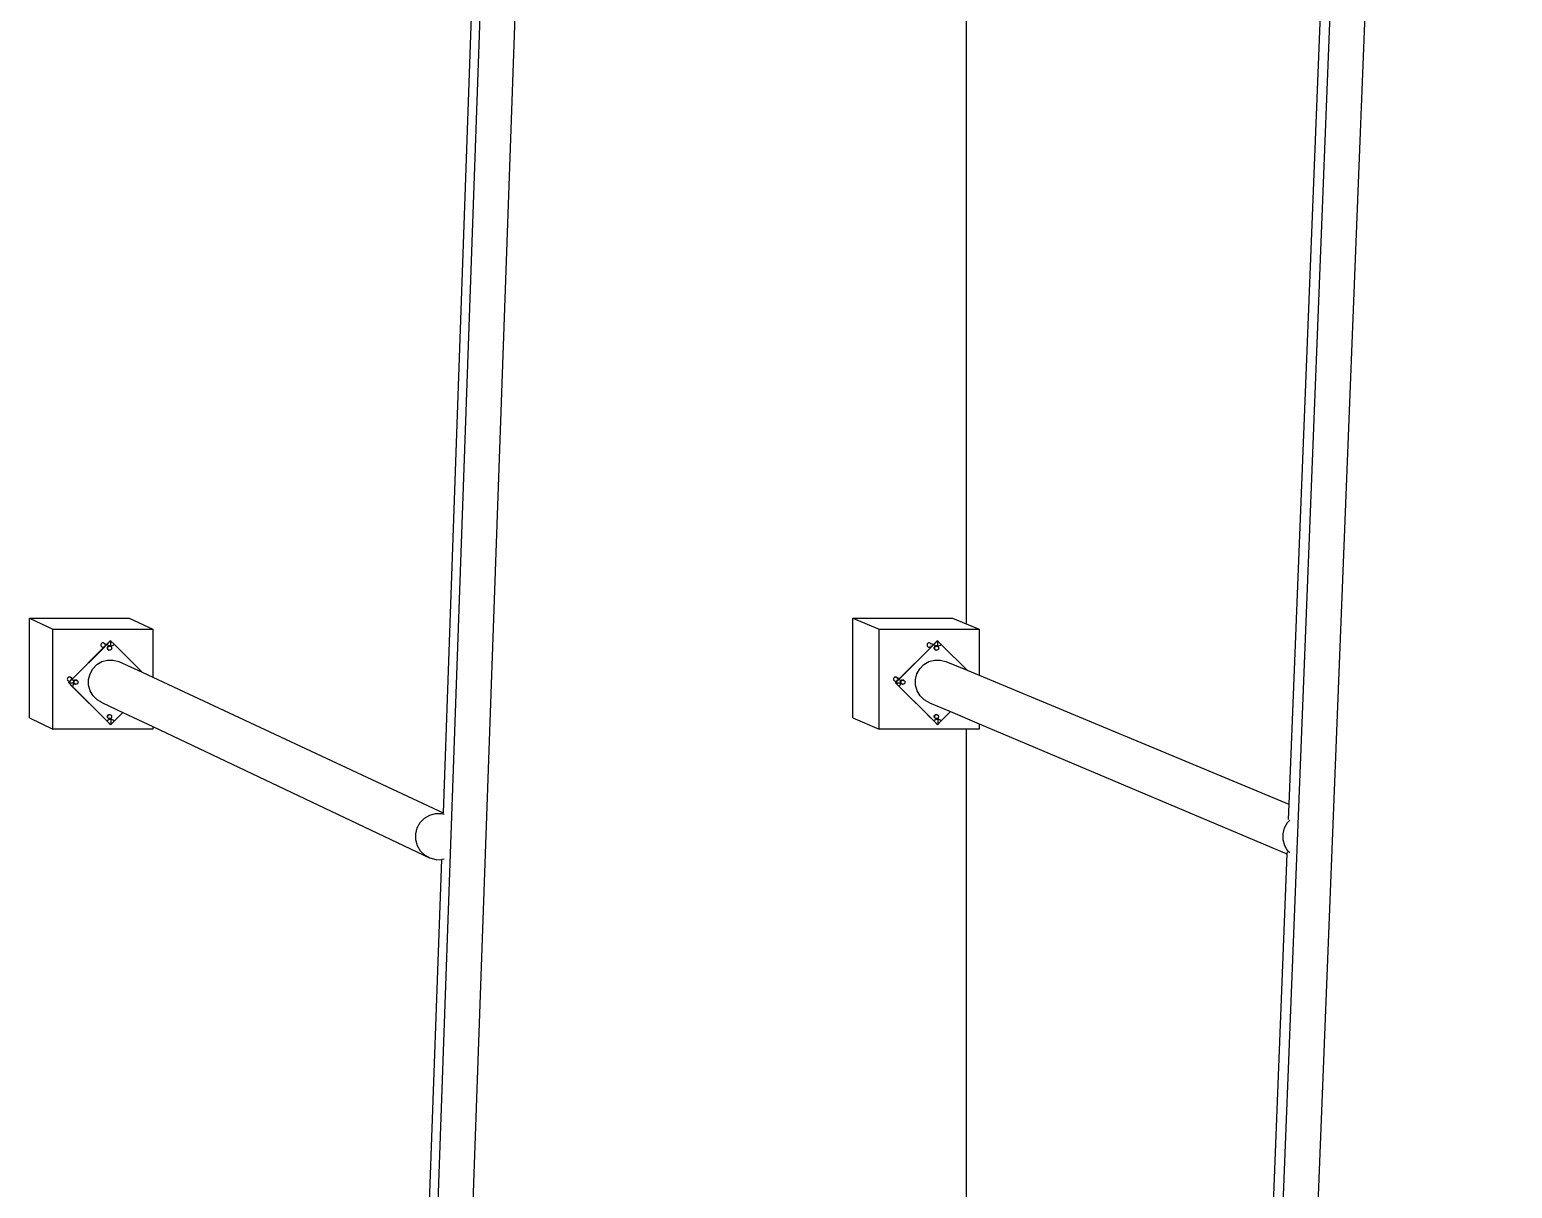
# Model space of a CAD drawing. Extents: x -1616 to 1629, y -1713 to 1708.
# Drawn here: x 1332.1 to 1629.2, y -736.2 to -504 of the extents above; entities that cross this region are included whole.
import ezdxf

# ---------------------------------------------------------------- set-up
doc = ezdxf.new("R2010")
doc.units = 0
doc.header["$MEASUREMENT"] = 0
doc.layers.get('0').update_dxf_attribs({"linetype": 'CONTINUOUS'})

msp = doc.modelspace()

# ---------------------------------------------------------------- linework, layer by layer
for p, q in [((1387.59, -1485.48), (1448.56, 240.58)), ((1553.74, -1485.48), (1622.01, 240.58)), ((1577.43, -1061.96), (1629.18, 240.58)), ((1408.12, -1100.59), (1452.8, 158.03)), ((1519.72, -448.47), (1519.72, -623.07)), ((1592.03, -466.34), (1584.41, -659.2)), ((1421.76, -467.23), (1414.93, -660.94)), ((1332.11, -621.96), (1352.06, -621.96)), ((1332.11, -641.9), (1332.11, -621.96)), ((1332.11, -621.96), (1336.79, -624.14)), ((1352.06, -621.96), (1356.8, -624.14)), ((1497.06, -621.96), (1517, -621.96)), ((1497.06, -641.9), (1497.06, -621.96)), ((1497.06, -621.96), (1502.31, -624.14)), ((1517, -621.96), (1519.72, -623.07)), ((1519.72, -623.07), (1522.33, -624.14)), ((1336.79, -624.14), (1356.8, -624.14)), ((1336.79, -644.16), (1336.79, -624.14)), ((1347.57, -627.18), (1348.31, -626.44)), ((1347.6, -627.2), (1348.33, -626.47)), ((1348.31, -626.44), (1348.33, -626.47)), ((1348.31, -626.44), (1348.34, -626.46)), ((1348.33, -626.47), (1348.34, -626.46)), ((1348.34, -626.46), (1349.08, -627.2)), ((1348.34, -626.46), (1348.34, -627.5)), ((1356.8, -624.14), (1356.8, -633.78)), ((1502.31, -624.14), (1522.33, -624.14)), ((1502.31, -644.16), (1502.31, -624.14)), ((1513.25, -627.18), (1513.99, -626.44)), ((1513.28, -627.2), (1514.01, -626.47)), ((1513.99, -626.44), (1514.01, -626.47)), ((1513.99, -626.44), (1514.02, -626.46)), ((1514.01, -626.47), (1514.02, -626.46)), ((1514.02, -626.46), (1514.76, -627.2)), ((1514.02, -626.46), (1514.02, -627.5)), ((1522.33, -624.14), (1522.33, -633.37)), ((1340.74, -634.01), (1346.92, -627.83)), ((1340.78, -634.02), (1346.95, -627.85)), ((1346.39, -627.21), (1346.38, -627.32)), ((1346.38, -627.32), (1346.39, -627.42)), ((1346.43, -627.11), (1346.39, -627.21)), ((1346.39, -627.42), (1346.43, -627.52)), ((1346.5, -627.02), (1346.43, -627.11)), ((1346.43, -627.52), (1346.5, -627.61)), ((1346.59, -626.96), (1346.5, -627.02)), ((1346.5, -627.61), (1346.59, -627.68)), ((1346.69, -626.91), (1346.59, -626.96)), ((1346.59, -627.68), (1346.69, -627.72)), ((1346.59, -627.68), (1346.92, -627.83)), ((1346.8, -626.9), (1346.69, -626.91)), ((1346.69, -627.72), (1346.8, -627.73)), ((1346.9, -626.91), (1346.8, -626.9)), ((1346.8, -627.73), (1346.9, -627.72)), ((1347, -626.96), (1346.9, -626.91)), ((1346.9, -627.72), (1346.97, -627.69)), ((1346.92, -627.83), (1347.54, -627.21)), ((1346.92, -627.83), (1346.95, -627.85)), ((1346.95, -627.85), (1347.58, -627.22)), ((1347.09, -627.02), (1347, -626.96)), ((1347, -626.96), (1347.54, -627.21)), ((1347.06, -627.63), (1347.09, -627.61)), ((1347.16, -627.11), (1347.09, -627.02)), ((1347.09, -627.61), (1347.16, -627.52)), ((1347.2, -627.21), (1347.16, -627.11)), ((1347.16, -627.52), (1347.18, -627.46)), ((1347.2, -627.24), (1347.2, -627.21)), ((1347.54, -627.21), (1347.57, -627.18)), ((1347.54, -627.21), (1347.58, -627.22)), ((1347.57, -627.18), (1347.59, -627.21)), ((1347.57, -627.18), (1347.6, -627.2)), ((1347.58, -627.22), (1347.59, -627.21)), ((1347.59, -627.21), (1347.6, -627.2)), ((1347.6, -627.2), (1347.82, -627.37)), ((1347.67, -627.8), (1347.65, -627.91)), ((1347.65, -627.91), (1347.67, -628.02)), ((1347.68, -627.81), (1347.66, -627.92)), ((1347.66, -627.92), (1347.68, -628.03)), ((1347.71, -627.7), (1347.67, -627.8)), ((1347.67, -628.02), (1347.71, -628.12)), ((1347.72, -627.71), (1347.68, -627.81)), ((1347.68, -627.92), (1347.69, -627.82)), ((1347.69, -628.02), (1347.68, -627.92)), ((1347.68, -628.03), (1347.72, -628.13)), ((1347.69, -627.82), (1347.73, -627.72)), ((1347.73, -628.12), (1347.69, -628.02)), ((1347.77, -627.61), (1347.71, -627.7)), ((1347.71, -628.12), (1347.77, -628.2)), ((1347.78, -627.62), (1347.72, -627.71)), ((1347.72, -628.13), (1347.78, -628.2)), ((1347.73, -627.72), (1347.79, -627.63)), ((1347.79, -628.19), (1347.73, -628.12)), ((1347.74, -627.95), (1347.76, -627.85)), ((1347.76, -628.05), (1347.74, -627.95)), ((1347.76, -627.85), (1347.8, -627.75)), ((1347.8, -628.15), (1347.76, -628.05)), ((1347.86, -627.55), (1347.77, -627.61)), ((1347.79, -628.19), (1347.77, -628.2)), ((1347.78, -628.2), (1347.78, -628.21)), ((1347.78, -628.21), (1347.87, -628.28)), ((1347.78, -628.21), (1347.78, -628.21)), ((1347.79, -627.63), (1347.88, -627.57)), ((1347.79, -627.63), (1347.85, -627.69)), ((1347.79, -628.2), (1347.79, -628.19)), ((1347.88, -628.27), (1347.79, -628.2)), ((1347.8, -627.75), (1347.85, -627.69)), ((1347.86, -628.23), (1347.8, -628.15)), ((1347.82, -627.37), (1348.07, -627.47)), ((1347.85, -627.69), (1347.86, -627.67)), ((1347.96, -627.51), (1347.86, -627.55)), ((1347.86, -627.67), (1347.94, -627.6)), ((1347.93, -628.29), (1347.86, -628.23)), ((1347.87, -628.28), (1347.97, -628.32)), ((1347.88, -627.57), (1347.97, -627.53)), ((1347.88, -628.27), (1347.94, -628.3)), ((1347.93, -628.29), (1347.88, -628.27)), ((1347.94, -628.3), (1347.93, -628.29)), ((1347.94, -627.6), (1348.04, -627.56)), ((1348.04, -628.34), (1347.94, -628.3)), ((1348.07, -627.49), (1347.96, -627.51)), ((1347.97, -627.53), (1348.08, -627.52)), ((1347.97, -628.32), (1348.01, -628.33)), ((1348.04, -627.56), (1348.14, -627.55)), ((1348.14, -628.35), (1348.04, -628.34)), ((1348.07, -627.47), (1348.34, -627.51)), ((1348.18, -627.51), (1348.07, -627.49)), ((1348.08, -627.52), (1348.18, -627.53)), ((1348.14, -627.55), (1348.25, -627.56)), ((1348.25, -628.34), (1348.14, -628.35)), ((1348.28, -627.55), (1348.18, -627.51)), ((1348.18, -627.53), (1348.28, -627.57)), ((1348.25, -627.56), (1348.29, -627.58)), ((1348.35, -628.3), (1348.25, -628.34)), ((1348.35, -627.6), (1348.28, -627.55)), ((1348.28, -627.57), (1348.29, -627.58)), ((1348.28, -627.57), (1348.35, -627.6)), ((1348.29, -627.58), (1348.35, -627.6)), ((1348.34, -627.51), (1348.61, -627.47)), ((1348.36, -627.61), (1348.35, -627.6)), ((1348.43, -628.23), (1348.35, -628.3)), ((1348.36, -627.61), (1348.43, -627.67)), ((1348.43, -627.67), (1348.49, -627.75)), ((1348.49, -628.15), (1348.43, -628.23)), ((1348.49, -627.75), (1348.53, -627.85)), ((1348.53, -628.05), (1348.49, -628.15)), ((1348.53, -627.85), (1348.55, -627.95)), ((1348.55, -627.95), (1348.53, -628.05)), ((1348.61, -627.47), (1348.86, -627.37)), ((1348.86, -627.37), (1349.08, -627.2)), ((1349.08, -627.2), (1354.67, -632.79)), ((1506.39, -634.04), (1512.57, -627.86)), ((1506.43, -634.05), (1512.6, -627.88)), ((1511.92, -627.21), (1511.91, -627.32)), ((1511.91, -627.32), (1511.92, -627.42)), ((1511.96, -627.11), (1511.92, -627.21)), ((1511.92, -627.42), (1511.96, -627.52)), ((1512.03, -627.02), (1511.96, -627.11)), ((1511.96, -627.52), (1512.03, -627.61)), ((1512.11, -626.96), (1512.03, -627.02)), ((1512.03, -627.61), (1512.11, -627.68)), ((1512.21, -626.91), (1512.11, -626.96)), ((1512.11, -627.68), (1512.21, -627.72)), ((1512.32, -626.9), (1512.21, -626.91)), ((1512.21, -627.72), (1512.32, -627.73)), ((1512.21, -627.72), (1512.57, -627.86)), ((1512.43, -626.91), (1512.32, -626.9)), ((1512.32, -627.73), (1512.43, -627.72)), ((1512.53, -626.96), (1512.43, -626.91)), ((1512.43, -627.72), (1512.53, -627.68)), ((1512.62, -627.02), (1512.53, -626.96)), ((1512.53, -626.96), (1513.2, -627.23)), ((1512.57, -627.86), (1513.2, -627.23)), ((1512.57, -627.86), (1512.6, -627.88)), ((1512.6, -627.88), (1513.23, -627.25)), ((1512.68, -627.11), (1512.62, -627.02)), ((1512.62, -627.61), (1512.68, -627.52)), ((1512.72, -627.21), (1512.68, -627.11)), ((1512.68, -627.52), (1512.72, -627.42)), ((1513.2, -627.23), (1513.25, -627.18)), ((1513.2, -627.23), (1513.23, -627.25)), ((1513.23, -627.25), (1513.27, -627.21)), ((1513.25, -627.18), (1513.27, -627.21)), ((1513.25, -627.18), (1513.28, -627.2)), ((1513.27, -627.21), (1513.28, -627.2)), ((1513.28, -627.2), (1513.5, -627.37)), ((1513.35, -627.8), (1513.34, -627.91)), ((1513.34, -627.91), (1513.35, -628.02)), ((1513.39, -627.7), (1513.35, -627.8)), ((1513.36, -627.81), (1513.35, -627.92)), ((1513.35, -627.92), (1513.36, -628.03)), ((1513.35, -628.02), (1513.39, -628.12)), ((1513.4, -627.71), (1513.36, -627.81)), ((1513.36, -627.92), (1513.37, -627.82)), ((1513.37, -628.02), (1513.36, -627.92)), ((1513.36, -628.03), (1513.4, -628.13)), ((1513.37, -627.82), (1513.41, -627.72)), ((1513.41, -628.12), (1513.37, -628.02)), ((1513.46, -627.61), (1513.39, -627.7)), ((1513.39, -628.12), (1513.46, -628.2)), ((1513.47, -627.62), (1513.4, -627.71)), ((1513.4, -628.13), (1513.46, -628.2)), ((1513.41, -627.72), (1513.48, -627.63)), ((1513.47, -628.19), (1513.41, -628.12)), ((1513.43, -627.95), (1513.45, -627.85)), ((1513.45, -628.05), (1513.43, -627.95)), ((1513.45, -627.85), (1513.49, -627.75)), ((1513.49, -628.15), (1513.45, -628.05)), ((1513.54, -627.55), (1513.46, -627.61)), ((1513.47, -628.19), (1513.46, -628.2)), ((1513.46, -628.2), (1513.46, -628.21)), ((1513.46, -628.21), (1513.47, -628.21)), ((1513.48, -628.2), (1513.47, -628.19)), ((1513.47, -628.21), (1513.55, -628.28)), ((1513.48, -627.63), (1513.56, -627.57)), ((1513.48, -627.63), (1513.53, -627.69)), ((1513.56, -628.27), (1513.48, -628.2)), ((1513.49, -627.75), (1513.53, -627.69)), ((1513.55, -628.23), (1513.49, -628.15)), ((1513.5, -627.37), (1513.75, -627.47)), ((1513.53, -627.69), (1513.55, -627.67)), ((1513.64, -627.51), (1513.54, -627.55)), ((1513.55, -627.67), (1513.63, -627.6)), ((1513.63, -628.3), (1513.55, -628.23)), ((1513.55, -628.28), (1513.65, -628.32)), ((1513.56, -627.57), (1513.66, -627.53)), ((1513.56, -628.27), (1513.63, -628.3)), ((1513.63, -627.6), (1513.73, -627.56)), ((1513.73, -628.34), (1513.63, -628.3)), ((1513.75, -627.49), (1513.64, -627.51)), ((1513.65, -628.32), (1513.71, -628.33)), ((1513.66, -627.53), (1513.76, -627.52)), ((1513.73, -627.56), (1513.84, -627.55)), ((1513.84, -628.35), (1513.73, -628.34)), ((1513.75, -627.47), (1514.02, -627.51)), ((1513.86, -627.51), (1513.75, -627.49)), ((1513.76, -627.52), (1513.87, -627.53)), ((1513.84, -627.55), (1513.94, -627.56)), ((1513.94, -628.34), (1513.84, -628.35)), ((1513.96, -627.55), (1513.86, -627.51)), ((1513.87, -627.53), (1513.94, -627.56)), ((1513.94, -627.56), (1514.02, -627.59)), ((1514.04, -628.3), (1513.94, -628.34)), ((1514.02, -627.59), (1513.96, -627.55)), ((1514.02, -627.51), (1514.29, -627.47)), ((1514.02, -627.59), (1514.04, -627.6)), ((1514.04, -627.6), (1514.12, -627.67)), ((1514.12, -628.23), (1514.04, -628.3)), ((1514.12, -627.67), (1514.18, -627.75)), ((1514.18, -628.15), (1514.12, -628.23)), ((1514.18, -627.75), (1514.22, -627.85)), ((1514.22, -628.05), (1514.18, -628.15)), ((1514.22, -627.85), (1514.24, -627.95)), ((1514.24, -627.95), (1514.22, -628.05)), ((1514.29, -627.47), (1514.55, -627.37)), ((1514.55, -627.37), (1514.76, -627.2)), ((1514.76, -627.2), (1519.94, -632.38)), ((1344.21, -633.08), (1344.77, -632.07)), ((1344.77, -632.07), (1345.59, -631.24)), ((1345.59, -631.24), (1346.59, -630.65)), ((1346.59, -630.65), (1347.7, -630.33)), ((1347.7, -630.33), (1348.87, -630.32)), ((1348.87, -630.32), (1349.99, -630.6)), ((1349.99, -630.6), (1354.67, -632.79)), ((1509.89, -633.08), (1510.46, -632.07)), ((1510.46, -632.07), (1511.27, -631.24)), ((1511.27, -631.24), (1512.27, -630.65)), ((1512.27, -630.65), (1513.39, -630.33)), ((1513.39, -630.33), (1514.55, -630.32)), ((1514.55, -630.32), (1515.67, -630.6)), ((1515.67, -630.6), (1519.94, -632.38)), ((1519.94, -632.38), (1522.33, -633.37)), ((1339.67, -634.04), (1339.66, -634.15)), ((1339.66, -634.15), (1339.67, -634.26)), ((1339.72, -633.94), (1339.67, -634.04)), ((1339.67, -634.26), (1339.72, -634.36)), ((1339.72, -633.94), (1339.75, -633.9)), ((1339.72, -634.36), (1339.78, -634.44)), ((1339.75, -633.9), (1339.78, -633.86)), ((1339.87, -633.79), (1339.78, -633.86)), ((1339.78, -634.44), (1339.87, -634.51)), ((1339.97, -633.75), (1339.87, -633.79)), ((1339.87, -634.51), (1339.97, -634.55)), ((1339.87, -634.51), (1340.12, -634.63)), ((1339.9, -634.86), (1340.12, -634.63)), ((1340.64, -635.6), (1339.9, -634.86)), ((1339.9, -634.86), (1339.93, -634.87)), ((1339.93, -634.87), (1340.15, -634.65)), ((1340.67, -635.61), (1339.93, -634.87)), ((1339.93, -634.87), (1340.93, -634.87)), ((1340.08, -633.73), (1339.97, -633.75)), ((1339.97, -634.55), (1340.08, -634.57)), ((1340.18, -633.75), (1340.08, -633.73)), ((1340.08, -634.57), (1340.18, -634.55)), ((1340.12, -634.63), (1340.21, -634.54)), ((1340.12, -634.63), (1340.15, -634.65)), ((1340.15, -634.65), (1340.3, -634.5)), ((1340.28, -633.79), (1340.18, -633.75)), ((1340.18, -634.55), (1340.21, -634.54)), ((1340.21, -634.54), (1340.64, -634.11)), ((1340.21, -634.54), (1340.28, -634.51)), ((1340.37, -633.86), (1340.28, -633.79)), ((1340.28, -633.79), (1340.74, -634.01)), ((1340.28, -634.51), (1340.3, -634.5)), ((1340.3, -634.5), (1340.66, -634.14)), ((1340.39, -633.88), (1340.37, -633.86)), ((1340.48, -634.04), (1340.45, -633.98)), ((1340.49, -634.15), (1340.48, -634.04)), ((1340.49, -634.19), (1340.49, -634.15)), ((1340.64, -634.11), (1340.74, -634.01)), ((1340.66, -634.14), (1340.64, -634.11)), ((1340.64, -634.11), (1340.67, -634.13)), ((1340.64, -635.6), (1340.67, -635.61)), ((1347.57, -642.53), (1340.64, -635.6)), ((1340.66, -634.14), (1340.67, -634.13)), ((1340.67, -634.13), (1340.78, -634.02)), ((1340.84, -634.35), (1340.67, -634.13)), ((1340.67, -635.61), (1340.84, -635.39)), ((1347.6, -642.54), (1340.67, -635.61)), ((1340.74, -634.01), (1340.78, -634.02)), ((1340.94, -634.6), (1340.84, -634.35)), ((1340.84, -635.39), (1340.94, -635.14)), ((1340.93, -634.64), (1340.91, -634.75)), ((1340.91, -634.75), (1340.93, -634.85)), ((1340.97, -634.54), (1340.93, -634.64)), ((1340.93, -634.75), (1340.94, -634.64)), ((1340.94, -634.85), (1340.93, -634.75)), ((1340.93, -634.85), (1340.93, -634.87)), ((1340.93, -634.87), (1340.95, -634.87)), ((1340.93, -634.87), (1340.97, -634.95)), ((1340.95, -634.63), (1340.94, -634.6)), ((1340.95, -634.63), (1340.94, -634.64)), ((1340.94, -634.85), (1340.94, -634.86)), ((1340.94, -634.85), (1340.97, -634.92)), ((1340.94, -634.86), (1340.97, -634.93)), ((1340.94, -635.14), (1340.97, -634.93)), ((1340.98, -634.54), (1340.95, -634.63)), ((1340.98, -634.87), (1340.95, -634.63)), ((1340.95, -634.87), (1340.95, -634.87)), ((1340.95, -634.87), (1340.97, -634.87)), ((1341.03, -634.45), (1340.97, -634.54)), ((1340.97, -634.92), (1340.98, -634.87)), ((1340.98, -634.95), (1340.97, -634.92)), ((1340.97, -634.93), (1340.97, -634.92)), ((1340.97, -634.93), (1340.98, -634.96)), ((1340.97, -634.95), (1341.03, -635.03)), ((1340.98, -634.54), (1341.04, -634.46)), ((1341.04, -635.02), (1340.98, -634.95)), ((1340.98, -634.96), (1341.05, -635.04)), ((1340.99, -634.78), (1341.01, -634.67)), ((1341.01, -634.88), (1340.99, -634.78)), ((1341.01, -634.67), (1341.05, -634.58)), ((1341.05, -634.98), (1341.01, -634.88)), ((1341.03, -635.03), (1341.03, -635.04)), ((1341.03, -635.03), (1341.03, -635.03)), ((1341.03, -635.04), (1341.12, -635.11)), ((1341.04, -634.46), (1341.13, -634.4)), ((1341.05, -634.46), (1341.04, -634.46)), ((1341.04, -634.46), (1341.1, -634.51)), ((1341.04, -635.02), (1341.06, -635)), ((1341.04, -635.03), (1341.04, -635.02)), ((1341.13, -635.09), (1341.04, -635.03)), ((1341.13, -634.39), (1341.05, -634.46)), ((1341.05, -634.58), (1341.1, -634.51)), ((1341.06, -635), (1341.05, -634.98)), ((1341.05, -635.04), (1341.13, -635.11)), ((1341.11, -635.06), (1341.06, -635)), ((1341.1, -634.51), (1341.11, -634.49)), ((1341.11, -634.49), (1341.19, -634.43)), ((1341.18, -635.12), (1341.11, -635.06)), ((1341.12, -635.11), (1341.22, -635.15)), ((1341.24, -634.35), (1341.13, -634.39)), ((1341.13, -634.4), (1341.23, -634.36)), ((1341.13, -635.09), (1341.19, -635.13)), ((1341.18, -635.12), (1341.13, -635.09)), ((1341.24, -635.15), (1341.13, -635.11)), ((1341.19, -635.13), (1341.18, -635.12)), ((1341.19, -634.43), (1341.29, -634.39)), ((1341.27, -635.16), (1341.19, -635.13)), ((1341.22, -635.15), (1341.23, -635.15)), ((1341.23, -634.36), (1341.33, -634.34)), ((1341.23, -635.15), (1341.26, -635.15)), ((1341.34, -634.33), (1341.24, -634.35)), ((1341.24, -635.15), (1341.27, -635.16)), ((1341.29, -635.17), (1341.27, -635.16)), ((1341.29, -634.39), (1341.39, -634.37)), ((1341.39, -635.18), (1341.29, -635.17)), ((1341.33, -634.34), (1341.43, -634.36)), ((1341.45, -634.35), (1341.34, -634.33)), ((1341.39, -634.37), (1341.5, -634.39)), ((1341.5, -635.17), (1341.39, -635.18)), ((1341.43, -634.36), (1341.53, -634.4)), ((1341.55, -634.39), (1341.45, -634.35)), ((1341.5, -634.39), (1341.54, -634.41)), ((1341.6, -635.13), (1341.5, -635.17)), ((1341.53, -634.4), (1341.54, -634.41)), ((1341.53, -634.4), (1341.6, -634.43)), ((1341.54, -634.41), (1341.6, -634.43)), ((1341.64, -634.46), (1341.55, -634.39)), ((1341.6, -634.43), (1341.68, -634.49)), ((1341.68, -635.06), (1341.6, -635.13)), ((1341.68, -634.49), (1341.74, -634.58)), ((1341.74, -634.98), (1341.68, -635.06)), ((1341.74, -634.58), (1341.78, -634.67)), ((1341.78, -634.88), (1341.74, -634.98)), ((1341.78, -634.67), (1341.8, -634.78)), ((1341.8, -634.78), (1341.78, -634.88)), ((1343.92, -634.21), (1344.21, -633.08)), ((1343.93, -635.37), (1343.92, -634.21)), ((1344.25, -636.49), (1343.93, -635.37)), ((1354.67, -632.79), (1356.8, -633.78)), ((1356.8, -633.78), (1414.93, -660.94)), ((1505.2, -634.04), (1505.19, -634.15)), ((1505.19, -634.15), (1505.2, -634.26)), ((1505.24, -633.94), (1505.2, -634.04)), ((1505.2, -634.26), (1505.24, -634.36)), ((1505.24, -633.94), (1505.27, -633.9)), ((1505.24, -634.36), (1505.31, -634.44)), ((1505.27, -633.9), (1505.31, -633.86)), ((1505.39, -633.79), (1505.31, -633.86)), ((1505.31, -634.44), (1505.39, -634.51)), ((1505.49, -633.75), (1505.39, -633.79)), ((1505.39, -634.51), (1505.49, -634.55)), ((1505.49, -633.75), (1505.6, -633.73)), ((1505.49, -634.55), (1505.6, -634.57)), ((1505.49, -634.55), (1505.76, -634.67)), ((1505.57, -634.86), (1505.76, -634.67)), ((1506.32, -635.6), (1505.57, -634.86)), ((1505.57, -634.86), (1505.61, -634.87)), ((1505.71, -633.75), (1505.6, -633.73)), ((1505.6, -634.57), (1505.71, -634.55)), ((1505.61, -634.87), (1505.8, -634.68)), ((1506.35, -635.61), (1505.61, -634.87)), ((1505.61, -634.87), (1506.62, -634.87)), ((1505.81, -633.79), (1505.71, -633.75)), ((1505.71, -634.55), (1505.81, -634.51)), ((1505.76, -634.67), (1506.32, -634.11)), ((1505.76, -634.67), (1505.8, -634.68)), ((1505.8, -634.68), (1506.34, -634.14)), ((1505.9, -633.86), (1505.81, -633.79)), ((1505.81, -633.79), (1506.39, -634.04)), ((1505.81, -634.51), (1505.9, -634.44)), ((1505.9, -633.86), (1505.9, -633.86)), ((1505.9, -634.44), (1505.96, -634.36)), ((1506, -634.04), (1505.96, -633.95)), ((1506.02, -634.15), (1506, -634.04)), ((1506.02, -634.15), (1506.02, -634.15)), ((1506.32, -634.11), (1506.39, -634.04)), ((1506.34, -634.14), (1506.32, -634.11)), ((1506.32, -634.11), (1506.35, -634.13)), ((1506.32, -635.6), (1506.35, -635.61)), ((1511.98, -641.26), (1506.32, -635.6)), ((1506.34, -634.14), (1506.35, -634.13)), ((1506.35, -634.13), (1506.43, -634.05)), ((1506.52, -634.35), (1506.35, -634.13)), ((1506.35, -635.61), (1506.52, -635.39)), ((1513.28, -642.54), (1506.35, -635.61)), ((1506.39, -634.04), (1506.43, -634.05)), ((1506.62, -634.6), (1506.52, -634.35)), ((1506.52, -635.39), (1506.62, -635.14)), ((1506.61, -634.64), (1506.6, -634.75)), ((1506.6, -634.75), (1506.61, -634.85)), ((1506.65, -634.54), (1506.61, -634.64)), ((1506.61, -634.75), (1506.62, -634.64)), ((1506.62, -634.85), (1506.61, -634.75)), ((1506.61, -634.85), (1506.62, -634.87)), ((1506.63, -634.63), (1506.62, -634.6)), ((1506.63, -634.63), (1506.62, -634.64)), ((1506.62, -634.85), (1506.62, -634.86)), ((1506.62, -634.85), (1506.65, -634.92)), ((1506.62, -634.86), (1506.65, -634.93)), ((1506.62, -634.87), (1506.63, -634.87)), ((1506.62, -634.87), (1506.65, -634.95)), ((1506.62, -635.14), (1506.65, -634.93)), ((1506.67, -634.54), (1506.63, -634.63)), ((1506.66, -634.87), (1506.63, -634.63)), ((1506.63, -634.87), (1506.63, -634.87)), ((1506.63, -634.87), (1506.65, -634.87)), ((1506.72, -634.45), (1506.65, -634.54)), ((1506.65, -634.92), (1506.66, -634.87)), ((1506.66, -634.95), (1506.65, -634.92)), ((1506.65, -634.93), (1506.65, -634.92)), ((1506.65, -634.93), (1506.67, -634.96)), ((1506.65, -634.95), (1506.71, -635.03)), ((1506.72, -635.02), (1506.66, -634.95)), ((1506.67, -634.54), (1506.73, -634.46)), ((1506.67, -634.96), (1506.73, -635.04)), ((1506.68, -634.78), (1506.7, -634.67)), ((1506.7, -634.88), (1506.68, -634.78)), ((1506.7, -634.67), (1506.74, -634.58)), ((1506.74, -634.98), (1506.7, -634.88)), ((1506.71, -635.03), (1506.72, -635.04)), ((1506.71, -635.03), (1506.71, -635.03)), ((1506.72, -635.02), (1506.75, -634.99)), ((1506.73, -635.03), (1506.72, -635.02)), ((1506.72, -635.04), (1506.8, -635.11)), ((1506.82, -634.39), (1506.73, -634.46)), ((1506.73, -634.46), (1506.81, -634.4)), ((1506.73, -634.46), (1506.73, -634.46)), ((1506.73, -634.46), (1506.78, -634.52)), ((1506.81, -635.09), (1506.73, -635.03)), ((1506.73, -635.04), (1506.82, -635.11)), ((1506.74, -634.58), (1506.78, -634.52)), ((1506.75, -634.99), (1506.74, -634.98)), ((1506.8, -635.06), (1506.75, -634.99)), ((1506.78, -634.52), (1506.8, -634.49)), ((1506.8, -634.49), (1506.88, -634.43)), ((1506.88, -635.12), (1506.8, -635.06)), ((1506.8, -635.11), (1506.9, -635.15)), ((1506.81, -634.4), (1506.91, -634.36)), ((1506.88, -635.12), (1506.81, -635.09)), ((1506.92, -634.35), (1506.82, -634.39)), ((1506.92, -635.15), (1506.82, -635.11)), ((1506.88, -634.43), (1506.98, -634.39)), ((1506.88, -635.12), (1506.88, -635.13)), ((1506.96, -635.16), (1506.88, -635.13)), ((1506.9, -635.15), (1506.91, -635.15)), ((1506.91, -634.36), (1507.01, -634.34)), ((1506.91, -635.15), (1506.96, -635.15)), ((1507.03, -634.33), (1506.92, -634.35)), ((1506.92, -635.15), (1506.96, -635.16)), ((1506.98, -635.17), (1506.96, -635.16)), ((1506.98, -634.39), (1507.09, -634.37)), ((1507.09, -635.18), (1506.98, -635.17)), ((1507.01, -634.34), (1507.12, -634.36)), ((1507.13, -634.35), (1507.03, -634.33)), ((1507.09, -634.37), (1507.19, -634.39)), ((1507.19, -635.17), (1507.09, -635.18)), ((1507.12, -634.36), (1507.19, -634.39)), ((1507.23, -634.39), (1507.13, -634.35)), ((1507.19, -634.39), (1507.21, -634.4)), ((1507.29, -635.13), (1507.19, -635.17)), ((1507.21, -634.4), (1507.21, -634.4)), ((1507.21, -634.4), (1507.28, -634.43)), ((1507.28, -634.43), (1507.23, -634.39)), ((1507.28, -634.43), (1507.29, -634.43)), ((1507.29, -634.43), (1507.37, -634.49)), ((1507.37, -635.06), (1507.29, -635.13)), ((1507.37, -634.49), (1507.43, -634.58)), ((1507.43, -634.98), (1507.37, -635.06)), ((1507.43, -634.58), (1507.47, -634.67)), ((1507.47, -634.88), (1507.43, -634.98)), ((1507.47, -634.67), (1507.49, -634.78)), ((1507.49, -634.78), (1507.47, -634.88)), ((1509.6, -634.21), (1509.89, -633.08)), ((1509.62, -635.37), (1509.6, -634.21)), ((1509.93, -636.49), (1509.62, -635.37)), ((1522.33, -633.37), (1584.41, -659.2)), ((1344.84, -637.49), (1344.25, -636.49)), ((1345.67, -638.3), (1344.84, -637.49)), ((1346.69, -638.87), (1345.67, -638.3)), ((1510.53, -637.49), (1509.93, -636.49)), ((1511.36, -638.3), (1510.53, -637.49)), ((1512.37, -638.87), (1511.36, -638.3)), ((1346.69, -638.87), (1350.8, -640.82)), ((1347.67, -641.53), (1347.65, -641.64)), ((1347.65, -641.64), (1347.67, -641.74)), ((1347.71, -641.43), (1347.67, -641.53)), ((1347.67, -641.64), (1347.68, -641.53)), ((1347.68, -641.74), (1347.67, -641.64)), ((1347.68, -641.53), (1347.72, -641.43)), ((1347.77, -641.34), (1347.71, -641.43)), ((1347.72, -641.43), (1347.78, -641.35)), ((1347.73, -641.67), (1347.75, -641.56)), ((1347.75, -641.56), (1347.79, -641.47)), ((1347.78, -641.35), (1347.87, -641.29)), ((1347.79, -641.47), (1347.85, -641.38)), ((1347.85, -641.38), (1347.93, -641.32)), ((1347.87, -641.29), (1347.96, -641.25)), ((1347.93, -641.32), (1348.03, -641.28)), ((1347.96, -641.25), (1348.07, -641.23)), ((1348.03, -641.28), (1348.13, -641.26)), ((1348.07, -641.23), (1348.17, -641.25)), ((1348.13, -641.26), (1348.24, -641.28)), ((1348.17, -641.25), (1348.27, -641.29)), ((1348.24, -641.28), (1348.28, -641.3)), ((1348.27, -641.29), (1348.28, -641.3)), ((1348.27, -641.29), (1348.34, -641.32)), ((1348.28, -641.3), (1348.34, -641.32)), ((1348.34, -641.32), (1348.42, -641.38)), ((1348.42, -641.38), (1348.48, -641.47)), ((1348.48, -641.47), (1348.52, -641.56)), ((1348.52, -641.56), (1348.54, -641.67)), ((1350.8, -640.82), (1349.08, -642.54)), ((1350.8, -640.82), (1356.8, -643.67)), ((1511.98, -641.26), (1512.03, -641.32)), ((1512.1, -641.38), (1511.98, -641.26)), ((1512.03, -641.32), (1512.1, -641.38)), ((1513.25, -642.53), (1512.1, -641.38)), ((1512.37, -638.87), (1516.63, -640.67)), ((1513.35, -641.53), (1513.34, -641.64)), ((1513.34, -641.64), (1513.35, -641.74)), ((1513.39, -641.43), (1513.35, -641.53)), ((1513.35, -641.64), (1513.36, -641.53)), ((1513.36, -641.74), (1513.35, -641.64)), ((1513.36, -641.53), (1513.4, -641.43)), ((1513.46, -641.34), (1513.39, -641.43)), ((1513.4, -641.43), (1513.47, -641.35)), ((1513.42, -641.67), (1513.44, -641.56)), ((1513.44, -641.56), (1513.48, -641.47)), ((1513.47, -641.35), (1513.55, -641.29)), ((1513.48, -641.47), (1513.54, -641.38)), ((1513.54, -641.38), (1513.62, -641.32)), ((1513.55, -641.29), (1513.65, -641.25)), ((1513.62, -641.32), (1513.72, -641.28)), ((1513.65, -641.25), (1513.75, -641.23)), ((1513.72, -641.28), (1513.83, -641.26)), ((1513.75, -641.23), (1513.86, -641.25)), ((1513.83, -641.26), (1513.93, -641.28)), ((1513.86, -641.25), (1513.93, -641.28)), ((1513.93, -641.28), (1513.95, -641.29)), ((1513.95, -641.29), (1513.95, -641.29)), ((1513.95, -641.29), (1514.03, -641.32)), ((1514.03, -641.32), (1514.11, -641.38)), ((1514.11, -641.38), (1514.17, -641.47)), ((1514.17, -641.47), (1514.21, -641.56)), ((1514.21, -641.56), (1514.23, -641.67)), ((1516.63, -640.67), (1514.76, -642.54)), ((1516.63, -640.67), (1522.33, -643.08)), ((1332.11, -641.9), (1336.79, -644.16)), ((1356.8, -644.16), (1336.79, -644.16)), ((1348.31, -643.27), (1347.57, -642.53)), ((1347.57, -642.53), (1347.6, -642.54)), ((1347.82, -642.37), (1347.6, -642.54)), ((1348.34, -643.28), (1347.6, -642.54)), ((1347.67, -641.74), (1347.71, -641.84)), ((1347.72, -641.84), (1347.68, -641.74)), ((1347.71, -641.84), (1347.77, -641.93)), ((1347.78, -641.92), (1347.72, -641.84)), ((1347.75, -641.77), (1347.73, -641.67)), ((1347.79, -641.87), (1347.75, -641.77)), ((1347.77, -641.93), (1347.86, -642)), ((1347.87, -641.98), (1347.78, -641.92)), ((1347.85, -641.95), (1347.79, -641.87)), ((1348.07, -642.27), (1347.82, -642.37)), ((1347.92, -642.01), (1347.85, -641.95)), ((1347.86, -642), (1347.96, -642.04)), ((1347.92, -642.01), (1347.87, -641.98)), ((1347.87, -641.98), (1347.93, -642.02)), ((1347.93, -642.02), (1347.92, -642.01)), ((1348, -642.04), (1347.93, -642.02)), ((1347.96, -642.04), (1348, -642.04)), ((1348.03, -642.06), (1348, -642.04)), ((1348.13, -642.07), (1348.03, -642.06)), ((1348.34, -642.23), (1348.07, -642.27)), ((1348.24, -642.06), (1348.13, -642.07)), ((1348.34, -642.02), (1348.24, -642.06)), ((1348.31, -643.27), (1348.34, -643.28)), ((1348.42, -641.95), (1348.34, -642.02)), ((1348.61, -642.27), (1348.34, -642.23)), ((1349.08, -642.54), (1348.34, -643.28)), ((1348.36, -641.99), (1348.36, -643.28)), ((1348.48, -641.87), (1348.42, -641.95)), ((1348.52, -641.77), (1348.48, -641.87)), ((1348.54, -641.67), (1348.52, -641.77)), ((1348.86, -642.37), (1348.61, -642.27)), ((1349.08, -642.54), (1348.86, -642.37)), ((1356.8, -643.67), (1356.8, -644.16)), ((1356.8, -643.67), (1412.38, -670.03)), ((1497.06, -641.9), (1502.31, -644.16)), ((1519.72, -644.16), (1502.31, -644.16)), ((1513.99, -643.27), (1513.25, -642.53)), ((1513.25, -642.53), (1513.28, -642.54)), ((1513.5, -642.37), (1513.28, -642.54)), ((1514.02, -643.28), (1513.28, -642.54)), ((1513.35, -641.74), (1513.39, -641.84)), ((1513.4, -641.84), (1513.36, -641.74)), ((1513.39, -641.84), (1513.46, -641.93)), ((1513.47, -641.92), (1513.4, -641.84)), ((1513.44, -641.77), (1513.42, -641.67)), ((1513.48, -641.87), (1513.44, -641.77)), ((1513.46, -641.93), (1513.54, -642)), ((1513.55, -641.98), (1513.47, -641.92)), ((1513.54, -641.95), (1513.48, -641.87)), ((1513.75, -642.27), (1513.5, -642.37)), ((1513.62, -642.01), (1513.54, -641.95)), ((1513.54, -642), (1513.64, -642.04)), ((1513.62, -642.01), (1513.55, -641.98)), ((1513.62, -642.02), (1513.62, -642.01)), ((1513.7, -642.04), (1513.62, -642.02)), ((1513.64, -642.04), (1513.7, -642.04)), ((1513.72, -642.06), (1513.7, -642.04)), ((1513.83, -642.07), (1513.72, -642.06)), ((1514.02, -642.23), (1513.75, -642.27)), ((1513.93, -642.06), (1513.83, -642.07)), ((1514.03, -642.02), (1513.93, -642.06)), ((1513.99, -643.27), (1514.02, -643.28)), ((1514.29, -642.27), (1514.02, -642.23)), ((1514.76, -642.54), (1514.02, -643.28)), ((1514.11, -641.95), (1514.03, -642.02)), ((1514.05, -642), (1514.05, -643.28)), ((1514.17, -641.87), (1514.11, -641.95)), ((1514.21, -641.77), (1514.17, -641.87)), ((1514.23, -641.67), (1514.21, -641.77)), ((1514.55, -642.37), (1514.29, -642.27)), ((1514.76, -642.54), (1514.55, -642.37)), ((1519.72, -644.16), (1519.72, -818.42)), ((1522.33, -644.16), (1519.72, -644.16)), ((1522.33, -643.08), (1522.33, -644.16)), ((1522.33, -643.08), (1584.02, -669.14)), ((1584.41, -659.2), (1584.29, -662.28)), ((1410.37, -662.9), (1411.22, -662.03)), ((1411.22, -662.03), (1412.27, -661.41)), ((1412.27, -661.41), (1413.44, -661.08)), ((1413.44, -661.08), (1414.66, -661.06)), ((1414.66, -661.06), (1415.16, -661.19)), ((1414.93, -660.94), (1414.92, -661.08)), ((1584.14, -662.9), (1584.61, -662.42)), ((1409.47, -665.15), (1409.78, -663.97)), ((1409.49, -666.37), (1409.47, -665.15)), ((1409.78, -663.97), (1410.37, -662.9)), ((1583.24, -665.15), (1583.54, -663.97)), ((1583.25, -666.37), (1583.24, -665.15)), ((1583.54, -663.97), (1584.14, -662.9)), ((1409.82, -667.54), (1409.49, -666.37)), ((1410.44, -668.59), (1409.82, -667.54)), ((1583.58, -667.54), (1583.25, -666.37)), ((1584.21, -668.59), (1583.58, -667.54)), ((1414.6, -670.32), (1407.84, -861.83)), ((1411.31, -669.44), (1410.44, -668.59)), ((1412.38, -670.03), (1411.31, -669.44)), ((1413.56, -670.33), (1412.38, -670.03)), ((1413.56, -670.33), (1414.6, -670.32)), ((1414.78, -670.32), (1414.6, -670.32)), ((1415.16, -670.21), (1414.78, -670.32)), ((1584.02, -669.14), (1576.5, -859.64)), ((1584.04, -668.74), (1584.02, -669.14)), ((1584.61, -668.98), (1584.21, -668.59))]:
    msp.add_line(p, q)

doc.saveas('drawing.dxf')
